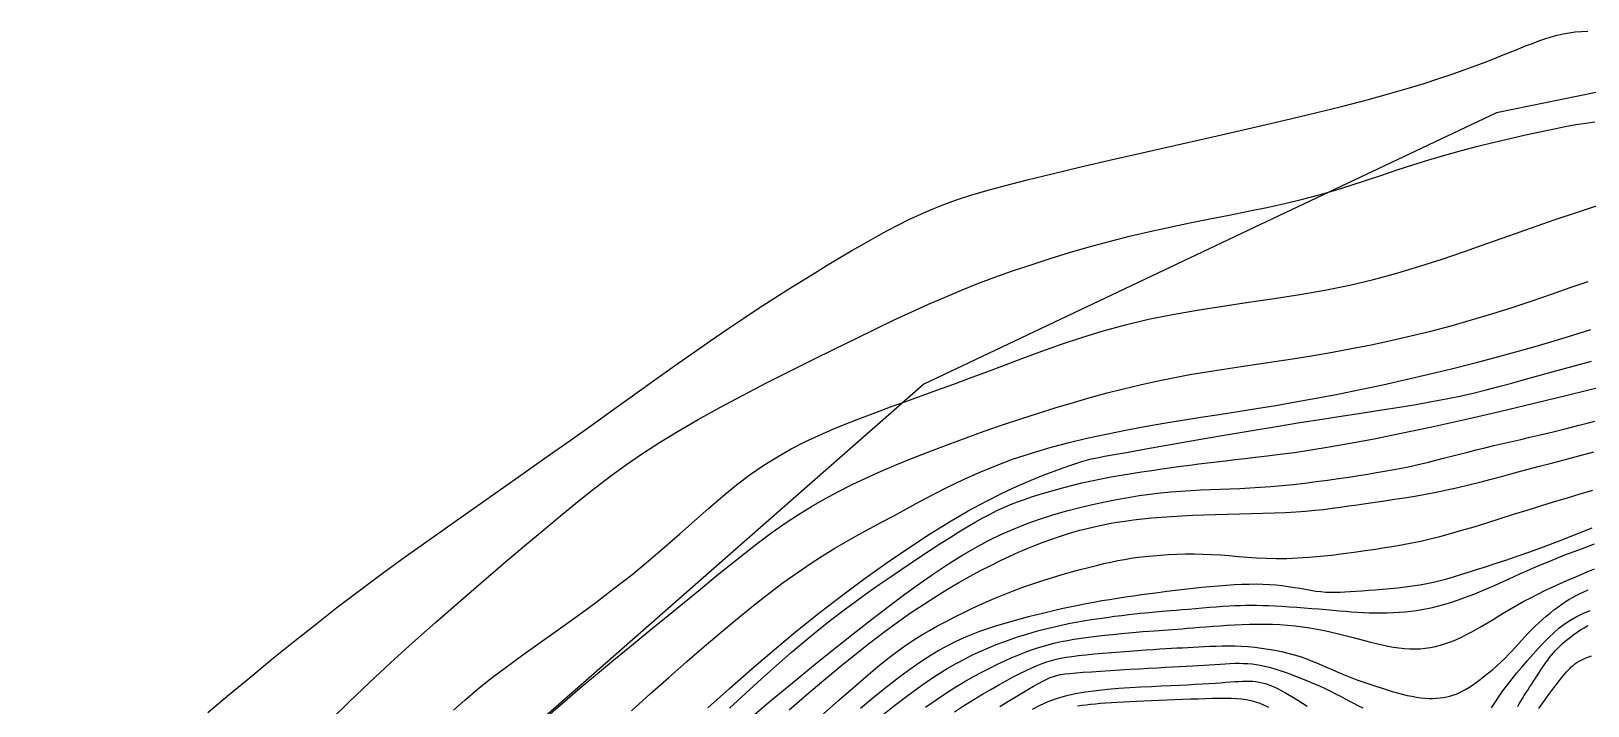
# Model space of a CAD drawing. Header units: metres. Extents: x 241192 to 243928, y 277833 to 281309.
# Drawn here: x 243462.4 to 243539.2, y 281156.4 to 281189.7 of the extents above; entities that cross this region are included whole.
import ezdxf

# ---------------------------------------------------------------- set-up
doc = ezdxf.new("R2010")
doc.units = ezdxf.units.M
for name, color, linetype in [('TERRAIN_BOUNDARY', 6, 'Continuous'), ('TERRAIN_CONTOUR_1M', 3, 'Continuous'), ('TERRAIN_CONTOUR_5M_SUPPLEMENT', 4, 'Continuous')]:
    doc.layers.add(name, color=color, linetype=linetype)

msp = doc.modelspace()

# ---------------------------------------------------------------- linework, layer by layer
at = {"layer": 'TERRAIN_BOUNDARY'}
msp.add_polyline3d([(243546.752, 281188.108, 0), (243534.671, 281185.651, 0), (243522.419, 281179.845, 0), (243506.438, 281172.271, 0), (243473.137, 281143.03, 0), (243471.37, 281141.478, 0), (243464.986, 281141.97, 0), (243460.588, 281136.439, 0), (243457.141, 281129.23, 0), (243461.316, 281123.498, 0), (243446.601, 281082.142, 0), (243428.743, 281053.55, 0), (243421.85, 281036.166, 0)], dxfattribs=at)
at = {"layer": 'TERRAIN_CONTOUR_1M'}
for points in [[(243477.21, 281155.706, 1), (243478.127, 281156.609, 1), (243479.105, 281157.545, 1), (243480.148, 281158.513, 1), (243481.239, 281159.504, 1), (243482.36, 281160.503, 1), (243483.491, 281161.494, 1), (243484.613, 281162.464, 1), (243485.706, 281163.399, 1), (243486.75, 281164.284, 1), (243487.726, 281165.104, 1), (243488.621, 281165.851, 1), (243489.452, 281166.531, 1), (243490.239, 281167.159, 1), (243491.007, 281167.746, 1), (243491.776, 281168.306, 1), (243492.571, 281168.851, 1), (243493.413, 281169.395, 1), (243494.325, 281169.949, 1), (243495.322, 281170.524, 1), (243496.39, 281171.114, 1), (243497.508, 281171.712, 1), (243498.654, 281172.309, 1), (243499.808, 281172.896, 1), (243500.947, 281173.467, 1), (243502.051, 281174.012, 1), (243503.099, 281174.524, 1), (243504.074, 281174.996, 1), (243504.987, 281175.431, 1), (243505.85, 281175.834, 1), (243506.679, 281176.21, 1), (243507.489, 281176.563, 1), (243508.294, 281176.899, 1), (243509.108, 281177.223, 1), (243509.947, 281177.539, 1), (243510.821, 281177.851, 1), (243511.728, 281178.159, 1), (243512.664, 281178.46, 1), (243513.623, 281178.752, 1), (243514.599, 281179.033, 1), (243515.588, 281179.302, 1), (243516.584, 281179.557, 1), (243517.582, 281179.794, 1), (243518.577, 281180.015, 1), (243519.564, 281180.22, 1), (243520.539, 281180.416, 1), (243521.5, 281180.605, 1), (243522.441, 281180.793, 1), (243523.358, 281180.983, 1), (243524.249, 281181.18, 1), (243525.108, 281181.387, 1), (243525.934, 281181.608, 1), (243526.732, 281181.84, 1), (243527.509, 281182.082, 1), (243528.272, 281182.33, 1), (243529.03, 281182.581, 1), (243529.788, 281182.833, 1), (243530.554, 281183.082, 1), (243531.336, 281183.325, 1), (243532.137, 281183.56, 1), (243532.95, 281183.786, 1), (243533.764, 281184, 1), (243534.567, 281184.201, 1), (243535.35, 281184.389, 1), (243536.101, 281184.56, 1), (243536.809, 281184.715, 1), (243537.463, 281184.85, 1), (243538.056, 281184.967, 1), (243538.592, 281185.065, 1), (243539.079, 281185.146, 1), (243539.524, 281185.211, 1)], [(243483.258, 281156.179, 2), (243483.813, 281156.684, 2), (243484.422, 281157.201, 2), (243485.097, 281157.74, 2), (243485.848, 281158.309, 2), (243486.664, 281158.907, 2), (243487.53, 281159.529, 2), (243488.429, 281160.171, 2), (243489.345, 281160.829, 2), (243490.263, 281161.5, 2), (243491.166, 281162.179, 2), (243492.039, 281162.862, 2), (243492.869, 281163.544, 2), (243493.659, 281164.221, 2), (243494.414, 281164.886, 2), (243495.14, 281165.532, 2), (243495.844, 281166.153, 2), (243496.531, 281166.743, 2), (243497.207, 281167.297, 2), (243497.878, 281167.807, 2), (243498.549, 281168.27, 2), (243499.222, 281168.689, 2), (243499.899, 281169.069, 2), (243500.579, 281169.418, 2), (243501.264, 281169.739, 2), (243501.956, 281170.04, 2), (243502.654, 281170.325, 2), (243503.361, 281170.6, 2), (243504.077, 281170.871, 2), (243504.805, 281171.139, 2), (243505.547, 281171.41, 2), (243506.304, 281171.684, 2), (243507.08, 281171.964, 2), (243507.877, 281172.254, 2), (243508.697, 281172.556, 2), (243509.542, 281172.872, 2), (243510.415, 281173.204, 2), (243511.318, 281173.547, 2), (243512.254, 281173.894, 2), (243513.226, 281174.238, 2), (243514.235, 281174.575, 2), (243515.286, 281174.895, 2), (243516.379, 281175.195, 2), (243517.519, 281175.466, 2), (243518.704, 281175.705, 2), (243519.927, 281175.918, 2), (243521.177, 281176.114, 2), (243522.442, 281176.302, 2), (243523.712, 281176.491, 2), (243524.975, 281176.69, 2), (243526.221, 281176.907, 2), (243527.439, 281177.152, 2), (243528.62, 281177.431, 2), (243529.77, 281177.741, 2), (243530.895, 281178.078, 2), (243532.002, 281178.436, 2), (243533.099, 281178.81, 2), (243534.193, 281179.196, 2), (243535.292, 281179.589, 2), (243536.402, 281179.983, 2), (243537.528, 281180.373, 2), (243538.667, 281180.755, 2), (243539.81, 281181.122, 2)], [(243487.792, 281155.811, 3), (243488.619, 281156.536, 3), (243489.476, 281157.268, 3), (243490.352, 281158.001, 3), (243491.237, 281158.732, 3), (243492.12, 281159.455, 3), (243492.989, 281160.163, 3), (243493.833, 281160.853, 3), (243494.644, 281161.52, 3), (243495.423, 281162.161, 3), (243496.173, 281162.776, 3), (243496.898, 281163.362, 3), (243497.601, 281163.92, 3), (243498.285, 281164.448, 3), (243498.955, 281164.944, 3), (243499.613, 281165.407, 3), (243500.263, 281165.837, 3), (243500.912, 281166.238, 3), (243501.565, 281166.615, 3), (243502.228, 281166.972, 3), (243502.909, 281167.314, 3), (243503.613, 281167.646, 3), (243504.346, 281167.973, 3), (243505.115, 281168.299, 3), (243505.924, 281168.629, 3), (243506.766, 281168.96, 3), (243507.636, 281169.291, 3), (243508.523, 281169.618, 3), (243509.422, 281169.939, 3), (243510.323, 281170.252, 3), (243511.22, 281170.554, 3), (243512.103, 281170.841, 3), (243512.969, 281171.113, 3), (243513.817, 281171.369, 3), (243514.651, 281171.609, 3), (243515.475, 281171.834, 3), (243516.293, 281172.043, 3), (243517.107, 281172.238, 3), (243517.922, 281172.417, 3), (243518.74, 281172.582, 3), (243519.565, 281172.734, 3), (243520.398, 281172.874, 3), (243521.241, 281173.008, 3), (243522.096, 281173.137, 3), (243522.963, 281173.266, 3), (243523.844, 281173.398, 3), (243524.741, 281173.536, 3), (243525.654, 281173.684, 3), (243526.586, 281173.845, 3), (243527.533, 281174.02, 3), (243528.495, 281174.21, 3), (243529.469, 281174.417, 3), (243530.453, 281174.642, 3), (243531.446, 281174.885, 3), (243532.445, 281175.148, 3), (243533.448, 281175.431, 3), (243534.452, 281175.735, 3), (243535.449, 281176.054, 3), (243536.431, 281176.381, 3), (243537.389, 281176.708, 3), (243538.314, 281177.029, 3), (243539.198, 281177.336, 3)], [(243492.026, 281156.156, 4), (243492.955, 281156.994, 4), (243493.863, 281157.803, 4), (243494.749, 281158.582, 4), (243495.613, 281159.329, 4), (243496.451, 281160.04, 4), (243497.263, 281160.713, 4), (243498.045, 281161.346, 4), (243498.796, 281161.934, 4), (243499.513, 281162.475, 4), (243500.194, 281162.967, 4), (243500.839, 281163.408, 4), (243501.454, 281163.806, 4), (243502.048, 281164.169, 4), (243502.627, 281164.507, 4), (243503.2, 281164.828, 4), (243503.776, 281165.14, 4), (243504.361, 281165.454, 4), (243504.965, 281165.778, 4), (243505.593, 281166.118, 4), (243506.248, 281166.471, 4), (243506.932, 281166.832, 4), (243507.646, 281167.195, 4), (243508.391, 281167.555, 4), (243509.167, 281167.906, 4), (243509.977, 281168.242, 4), (243510.822, 281168.559, 4), (243511.701, 281168.852, 4), (243512.609, 281169.122, 4), (243513.539, 281169.369, 4), (243514.484, 281169.597, 4), (243515.438, 281169.806, 4), (243516.392, 281169.998, 4), (243517.341, 281170.175, 4), (243518.277, 281170.339, 4), (243519.196, 281170.491, 4), (243520.105, 281170.636, 4), (243521.01, 281170.777, 4), (243521.922, 281170.919, 4), (243522.847, 281171.065, 4), (243523.795, 281171.221, 4), (243524.775, 281171.388, 4), (243525.793, 281171.573, 4), (243526.857, 281171.777, 4), (243527.956, 281172, 4), (243529.078, 281172.238, 4), (243530.212, 281172.489, 4), (243531.344, 281172.751, 4), (243532.464, 281173.021, 4), (243533.558, 281173.296, 4), (243534.614, 281173.574, 4), (243535.624, 281173.852, 4), (243536.592, 281174.131, 4), (243537.527, 281174.41, 4), (243538.436, 281174.689, 4), (243539.328, 281174.969, 4)], [(243496.863, 281156.291, 6), (243497.661, 281157.023, 6), (243498.435, 281157.724, 6), (243499.182, 281158.392, 6), (243499.903, 281159.023, 6), (243500.597, 281159.612, 6), (243501.263, 281160.159, 6), (243501.904, 281160.666, 6), (243502.52, 281161.138, 6), (243503.115, 281161.578, 6), (243503.689, 281161.991, 6), (243504.246, 281162.381, 6), (243504.786, 281162.752, 6), (243505.313, 281163.109, 6), (243505.826, 281163.456, 6), (243506.327, 281163.79, 6), (243506.812, 281164.112, 6), (243507.282, 281164.418, 6), (243507.735, 281164.708, 6), (243508.169, 281164.98, 6), (243508.584, 281165.231, 6), (243508.978, 281165.462, 6), (243509.35, 281165.669, 6), (243509.706, 281165.857, 6), (243510.049, 281166.026, 6), (243510.386, 281166.181, 6), (243510.719, 281166.323, 6), (243511.056, 281166.456, 6), (243511.4, 281166.583, 6), (243511.757, 281166.705, 6), (243512.131, 281166.826, 6), (243512.522, 281166.944, 6), (243512.929, 281167.061, 6), (243513.351, 281167.175, 6), (243513.789, 281167.286, 6), (243514.24, 281167.393, 6), (243514.706, 281167.496, 6), (243515.184, 281167.595, 6), (243515.675, 281167.688, 6), (243516.173, 281167.777, 6), (243516.676, 281167.861, 6), (243517.18, 281167.94, 6), (243517.679, 281168.015, 6), (243518.171, 281168.085, 6), (243518.652, 281168.152, 6), (243519.117, 281168.214, 6), (243519.564, 281168.273, 6), (243520, 281168.329, 6), (243520.432, 281168.383, 6), (243520.868, 281168.437, 6), (243521.315, 281168.491, 6), (243521.781, 281168.546, 6), (243522.275, 281168.604, 6), (243522.803, 281168.665, 6), (243523.376, 281168.731, 6), (243524.008, 281168.808, 6), (243524.716, 281168.902, 6), (243525.517, 281169.019, 6), (243526.428, 281169.166, 6), (243527.465, 281169.348, 6), (243528.645, 281169.571, 6), (243529.984, 281169.843, 6), (243531.489, 281170.166, 6), (243533.118, 281170.529, 6), (243534.819, 281170.921, 6), (243536.542, 281171.328, 6), (243538.233, 281171.736, 6), (243539.841, 281172.134, 6)], [(243497.76, 281155.696, 7), (243498.879, 281156.638, 7), (243499.961, 281157.536, 7), (243501.002, 281158.389, 7), (243502, 281159.194, 7), (243502.953, 281159.95, 7), (243503.856, 281160.655, 7), (243504.708, 281161.307, 7), (243505.508, 281161.904, 7), (243506.261, 281162.451, 7), (243506.975, 281162.949, 7), (243507.659, 281163.403, 7), (243508.32, 281163.817, 7), (243508.967, 281164.192, 7), (243509.606, 281164.534, 7), (243510.246, 281164.845, 7), (243510.893, 281165.129, 7), (243511.545, 281165.388, 7), (243512.199, 281165.621, 7), (243512.85, 281165.832, 7), (243513.496, 281166.021, 7), (243514.131, 281166.189, 7), (243514.754, 281166.338, 7), (243515.359, 281166.469, 7), (243515.945, 281166.583, 7), (243516.511, 281166.682, 7), (243517.06, 281166.767, 7), (243517.594, 281166.838, 7), (243518.114, 281166.898, 7), (243518.622, 281166.947, 7), (243519.119, 281166.987, 7), (243519.608, 281167.02, 7), (243520.091, 281167.045, 7), (243520.569, 281167.066, 7), (243521.048, 281167.084, 7), (243521.53, 281167.103, 7), (243522.018, 281167.123, 7), (243522.516, 281167.147, 7), (243523.027, 281167.178, 7), (243523.555, 281167.217, 7), (243524.101, 281167.266, 7), (243524.66, 281167.324, 7), (243525.224, 281167.389, 7), (243525.787, 281167.459, 7), (243526.342, 281167.533, 7), (243526.881, 281167.609, 7), (243527.398, 281167.685, 7), (243527.886, 281167.759, 7), (243528.339, 281167.831, 7), (243528.761, 281167.9, 7), (243529.158, 281167.968, 7), (243529.536, 281168.037, 7), (243529.898, 281168.107, 7), (243530.253, 281168.179, 7), (243530.604, 281168.255, 7), (243530.958, 281168.336, 7), (243531.319, 281168.423, 7), (243531.688, 281168.514, 7), (243532.067, 281168.611, 7), (243532.454, 281168.711, 7), (243532.851, 281168.813, 7), (243533.258, 281168.918, 7), (243533.674, 281169.023, 7), (243534.102, 281169.129, 7), (243534.539, 281169.234, 7), (243534.984, 281169.338, 7), (243535.432, 281169.441, 7), (243535.88, 281169.544, 7), (243536.325, 281169.645, 7), (243536.762, 281169.746, 7), (243537.188, 281169.845, 7), (243537.599, 281169.943, 7), (243537.994, 281170.04, 7), (243538.378, 281170.137, 7), (243538.757, 281170.236, 7), (243539.14, 281170.338, 7), (243539.532, 281170.446, 7)], [(243499.81, 281156.204, 8), (243500.678, 281156.959, 8), (243501.506, 281157.665, 8), (243502.297, 281158.323, 8), (243503.053, 281158.936, 8), (243503.778, 281159.506, 8), (243504.475, 281160.036, 8), (243505.145, 281160.527, 8), (243505.793, 281160.982, 8), (243506.419, 281161.404, 8), (243507.026, 281161.794, 8), (243507.611, 281162.154, 8), (243508.175, 281162.485, 8), (243508.719, 281162.79, 8), (243509.241, 281163.069, 8), (243509.742, 281163.326, 8), (243510.221, 281163.561, 8), (243510.678, 281163.776, 8), (243511.116, 281163.973, 8), (243511.536, 281164.153, 8), (243511.94, 281164.318, 8), (243512.33, 281164.468, 8), (243512.707, 281164.606, 8), (243513.075, 281164.732, 8), (243513.434, 281164.849, 8), (243513.788, 281164.957, 8), (243514.138, 281165.057, 8), (243514.489, 281165.15, 8), (243514.843, 281165.235, 8), (243515.203, 281165.314, 8), (243515.574, 281165.386, 8), (243515.958, 281165.453, 8), (243516.358, 281165.514, 8), (243516.778, 281165.569, 8), (243517.217, 281165.62, 8), (243517.675, 281165.666, 8), (243518.153, 281165.707, 8), (243518.65, 281165.743, 8), (243519.166, 281165.774, 8), (243519.702, 281165.801, 8), (243520.256, 281165.823, 8), (243520.827, 281165.842, 8), (243521.41, 281165.857, 8), (243521.999, 281165.871, 8), (243522.586, 281165.885, 8), (243523.165, 281165.9, 8), (243523.729, 281165.918, 8), (243524.272, 281165.94, 8), (243524.786, 281165.968, 8), (243525.267, 281166.003, 8), (243525.72, 281166.044, 8), (243526.151, 281166.09, 8), (243526.569, 281166.142, 8), (243526.98, 281166.197, 8), (243527.39, 281166.257, 8), (243527.808, 281166.319, 8), (243528.239, 281166.383, 8), (243528.69, 281166.448, 8), (243529.16, 281166.517, 8), (243529.645, 281166.589, 8), (243530.145, 281166.666, 8), (243530.656, 281166.749, 8), (243531.176, 281166.839, 8), (243531.703, 281166.938, 8), (243532.234, 281167.046, 8), (243532.768, 281167.165, 8), (243533.307, 281167.293, 8), (243533.854, 281167.431, 8), (243534.412, 281167.576, 8), (243534.983, 281167.729, 8), (243535.57, 281167.888, 8), (243536.177, 281168.052, 8), (243536.806, 281168.221, 8), (243537.458, 281168.392, 8), (243538.127, 281168.567, 8), (243538.805, 281168.743, 8), (243539.483, 281168.92, 8)], [(243501.503, 281156.001, 9), (243502.258, 281156.676, 9), (243502.956, 281157.293, 9), (243503.591, 281157.843, 9), (243504.158, 281158.319, 9), (243504.667, 281158.728, 9), (243505.128, 281159.08, 9), (243505.554, 281159.386, 9), (243505.955, 281159.655, 9), (243506.342, 281159.897, 9), (243506.728, 281160.123, 9), (243507.123, 281160.343, 9), (243507.536, 281160.564, 9), (243507.968, 281160.787, 9), (243508.416, 281161.01, 9), (243508.878, 281161.232, 9), (243509.352, 281161.449, 9), (243509.835, 281161.661, 9), (243510.325, 281161.866, 9), (243510.821, 281162.061, 9), (243511.32, 281162.245, 9), (243511.817, 281162.419, 9), (243512.31, 281162.581, 9), (243512.794, 281162.732, 9), (243513.265, 281162.873, 9), (243513.721, 281163.002, 9), (243514.156, 281163.121, 9), (243514.568, 281163.229, 9), (243514.953, 281163.326, 9), (243515.317, 281163.413, 9), (243515.664, 281163.491, 9), (243516.001, 281163.56, 9), (243516.333, 281163.622, 9), (243516.667, 281163.676, 9), (243517.007, 281163.724, 9), (243517.359, 281163.767, 9), (243517.729, 281163.804, 9), (243518.114, 281163.836, 9), (243518.513, 281163.861, 9), (243518.923, 281163.88, 9), (243519.343, 281163.89, 9), (243519.769, 281163.893, 9), (243520.199, 281163.886, 9), (243520.631, 281163.869, 9), (243521.063, 281163.843, 9), (243521.498, 281163.81, 9), (243521.939, 281163.773, 9), (243522.388, 281163.737, 9), (243522.849, 281163.705, 9), (243523.325, 281163.681, 9), (243523.819, 281163.669, 9), (243524.334, 281163.671, 9), (243524.871, 281163.692, 9), (243525.425, 281163.728, 9), (243525.988, 281163.778, 9), (243526.555, 281163.838, 9), (243527.116, 281163.906, 9), (243527.666, 281163.979, 9), (243528.198, 281164.054, 9), (243528.704, 281164.13, 9), (243529.179, 281164.202, 9), (243529.632, 281164.275, 9), (243530.071, 281164.352, 9), (243530.507, 281164.434, 9), (243530.949, 281164.527, 9), (243531.408, 281164.632, 9), (243531.892, 281164.754, 9), (243532.411, 281164.894, 9), (243532.974, 281165.056, 9), (243533.574, 281165.236, 9), (243534.203, 281165.431, 9), (243534.855, 281165.635, 9), (243535.522, 281165.846, 9), (243536.195, 281166.058, 9), (243536.867, 281166.268, 9), (243537.53, 281166.472, 9), (243538.178, 281166.666, 9), (243538.809, 281166.852, 9), (243539.424, 281167.033, 9)], [(243504.345, 281155.894, 11), (243505, 281156.416, 11), (243505.602, 281156.878, 11), (243506.157, 281157.284, 11), (243506.671, 281157.642, 11), (243507.15, 281157.956, 11), (243507.601, 281158.234, 11), (243508.031, 281158.481, 11), (243508.445, 281158.704, 11), (243508.85, 281158.907, 11), (243509.246, 281159.093, 11), (243509.634, 281159.263, 11), (243510.015, 281159.418, 11), (243510.389, 281159.56, 11), (243510.756, 281159.691, 11), (243511.118, 281159.812, 11), (243511.474, 281159.924, 11), (243511.826, 281160.028, 11), (243512.175, 281160.125, 11), (243512.523, 281160.216, 11), (243512.872, 281160.301, 11), (243513.224, 281160.38, 11), (243513.581, 281160.454, 11), (243513.945, 281160.524, 11), (243514.317, 281160.59, 11), (243514.699, 281160.652, 11), (243515.085, 281160.71, 11), (243515.468, 281160.764, 11), (243515.841, 281160.814, 11), (243516.199, 281160.859, 11), (243516.534, 281160.899, 11), (243516.839, 281160.934, 11), (243517.108, 281160.963, 11), (243517.337, 281160.987, 11), (243517.533, 281161.006, 11), (243517.708, 281161.022, 11), (243517.872, 281161.036, 11), (243518.034, 281161.05, 11), (243518.206, 281161.064, 11), (243518.399, 281161.079, 11), (243518.622, 281161.098, 11), (243518.884, 281161.121, 11), (243519.179, 281161.146, 11), (243519.498, 281161.174, 11), (243519.835, 281161.203, 11), (243520.18, 281161.232, 11), (243520.526, 281161.26, 11), (243520.864, 281161.287, 11), (243521.187, 281161.31, 11), (243521.489, 281161.329, 11), (243521.772, 281161.344, 11), (243522.044, 281161.355, 11), (243522.31, 281161.362, 11), (243522.576, 281161.364, 11), (243522.848, 281161.362, 11), (243523.133, 281161.356, 11), (243523.435, 281161.345, 11), (243523.76, 281161.329, 11), (243524.104, 281161.31, 11), (243524.461, 281161.287, 11), (243524.827, 281161.262, 11), (243525.197, 281161.234, 11), (243525.565, 281161.206, 11), (243525.926, 281161.176, 11), (243526.276, 281161.146, 11), (243526.609, 281161.117, 11), (243526.929, 281161.088, 11), (243527.236, 281161.062, 11), (243527.535, 281161.038, 11), (243527.827, 281161.017, 11), (243528.115, 281161.001, 11), (243528.402, 281160.989, 11), (243528.692, 281160.983, 11), (243528.984, 281160.982, 11), (243529.28, 281160.988, 11), (243529.576, 281161, 11), (243529.871, 281161.018, 11), (243530.163, 281161.042, 11), (243530.451, 281161.072, 11), (243530.732, 281161.108, 11), (243531.004, 281161.151, 11), (243531.268, 281161.199, 11), (243531.522, 281161.253, 11), (243531.769, 281161.313, 11), (243532.009, 281161.377, 11), (243532.244, 281161.446, 11), (243532.475, 281161.518, 11), (243532.703, 281161.595, 11), (243532.929, 281161.674, 11), (243533.155, 281161.756, 11), (243533.382, 281161.84, 11), (243533.609, 281161.929, 11), (243533.839, 281162.02, 11), (243534.071, 281162.116, 11), (243534.307, 281162.216, 11), (243534.548, 281162.321, 11), (243534.794, 281162.43, 11), (243535.046, 281162.545, 11), (243535.307, 281162.665, 11), (243535.58, 281162.791, 11), (243535.868, 281162.922, 11), (243536.173, 281163.06, 11), (243536.498, 281163.203, 11), (243536.845, 281163.353, 11), (243537.219, 281163.509, 11), (243537.62, 281163.672, 11), (243538.05, 281163.841, 11), (243538.508, 281164.017, 11), (243538.994, 281164.2, 11), (243539.509, 281164.389, 11)], [(243506.52, 281156.329, 12), (243507.054, 281156.702, 12), (243507.553, 281157.034, 12), (243508.022, 281157.33, 12), (243508.466, 281157.596, 12), (243508.89, 281157.838, 12), (243509.298, 281158.06, 12), (243509.691, 281158.264, 12), (243510.07, 281158.451, 12), (243510.434, 281158.621, 12), (243510.784, 281158.776, 12), (243511.121, 281158.916, 12), (243511.444, 281159.042, 12), (243511.753, 281159.155, 12), (243512.051, 281159.256, 12), (243512.34, 281159.347, 12), (243512.627, 281159.428, 12), (243512.915, 281159.5, 12), (243513.211, 281159.566, 12), (243513.52, 281159.626, 12), (243513.845, 281159.682, 12), (243514.194, 281159.735, 12), (243514.567, 281159.786, 12), (243514.96, 281159.834, 12), (243515.363, 281159.88, 12), (243515.768, 281159.924, 12), (243516.168, 281159.964, 12), (243516.553, 281160, 12), (243516.915, 281160.033, 12), (243517.246, 281160.061, 12), (243517.541, 281160.085, 12), (243517.803, 281160.105, 12), (243518.042, 281160.122, 12), (243518.266, 281160.138, 12), (243518.482, 281160.152, 12), (243518.699, 281160.167, 12), (243518.925, 281160.184, 12), (243519.167, 281160.202, 12), (243519.432, 281160.224, 12), (243519.72, 281160.248, 12), (243520.027, 281160.273, 12), (243520.351, 281160.299, 12), (243520.689, 281160.326, 12), (243521.039, 281160.351, 12), (243521.397, 281160.374, 12), (243521.762, 281160.395, 12), (243522.132, 281160.412, 12), (243522.503, 281160.424, 12), (243522.877, 281160.431, 12), (243523.252, 281160.432, 12), (243523.628, 281160.425, 12), (243524.002, 281160.41, 12), (243524.376, 281160.385, 12), (243524.747, 281160.349, 12), (243525.115, 281160.302, 12), (243525.479, 281160.245, 12), (243525.839, 281160.18, 12), (243526.193, 281160.108, 12), (243526.541, 281160.03, 12), (243526.883, 281159.949, 12), (243527.216, 281159.865, 12), (243527.541, 281159.781, 12), (243527.858, 281159.698, 12), (243528.165, 281159.617, 12), (243528.465, 281159.539, 12), (243528.757, 281159.467, 12), (243529.043, 281159.4, 12), (243529.323, 281159.342, 12), (243529.598, 281159.292, 12), (243529.868, 281159.254, 12), (243530.134, 281159.226, 12), (243530.397, 281159.211, 12), (243530.657, 281159.208, 12), (243530.913, 281159.218, 12), (243531.167, 281159.241, 12), (243531.42, 281159.277, 12), (243531.67, 281159.326, 12), (243531.92, 281159.389, 12), (243532.168, 281159.466, 12), (243532.417, 281159.556, 12), (243532.666, 281159.659, 12), (243532.917, 281159.773, 12), (243533.171, 281159.898, 12), (243533.428, 281160.034, 12), (243533.69, 281160.179, 12), (243533.957, 281160.332, 12), (243534.23, 281160.494, 12), (243534.51, 281160.662, 12), (243534.797, 281160.835, 12), (243535.092, 281161.012, 12), (243535.396, 281161.192, 12), (243535.71, 281161.373, 12), (243536.033, 281161.554, 12), (243536.368, 281161.733, 12), (243536.713, 281161.911, 12), (243537.066, 281162.085, 12), (243537.425, 281162.255, 12), (243537.785, 281162.42, 12), (243538.144, 281162.58, 12), (243538.499, 281162.735, 12), (243538.845, 281162.882, 12), (243539.181, 281163.023, 12), (243539.504, 281163.156, 12)], [(243507.957, 281156.111, 13), (243508.443, 281156.426, 13), (243508.902, 281156.711, 13), (243509.335, 281156.972, 13), (243509.747, 281157.213, 13), (243510.137, 281157.436, 13), (243510.506, 281157.639, 13), (243510.854, 281157.824, 13), (243511.18, 281157.991, 13), (243511.485, 281158.14, 13), (243511.769, 281158.272, 13), (243512.032, 281158.387, 13), (243512.275, 281158.485, 13), (243512.505, 281158.569, 13), (243512.73, 281158.64, 13), (243512.959, 281158.7, 13), (243513.199, 281158.752, 13), (243513.458, 281158.798, 13), (243513.746, 281158.84, 13), (243514.07, 281158.88, 13), (243514.435, 281158.919, 13), (243514.834, 281158.958, 13), (243515.258, 281158.997, 13), (243515.696, 281159.034, 13), (243516.137, 281159.069, 13), (243516.573, 281159.102, 13), (243516.992, 281159.132, 13), (243517.385, 281159.159, 13), (243517.744, 281159.182, 13), (243518.073, 281159.203, 13), (243518.377, 281159.221, 13), (243518.661, 281159.237, 13), (243518.931, 281159.252, 13), (243519.193, 281159.266, 13), (243519.453, 281159.28, 13), (243519.715, 281159.295, 13), (243519.985, 281159.31, 13), (243520.264, 281159.325, 13), (243520.551, 281159.339, 13), (243520.845, 281159.349, 13), (243521.147, 281159.356, 13), (243521.456, 281159.358, 13), (243521.772, 281159.353, 13), (243522.095, 281159.341, 13), (243522.423, 281159.319, 13), (243522.756, 281159.289, 13), (243523.09, 281159.25, 13), (243523.423, 281159.201, 13), (243523.752, 281159.144, 13), (243524.077, 281159.079, 13), (243524.393, 281159.004, 13), (243524.698, 281158.92, 13), (243524.992, 281158.829, 13), (243525.275, 281158.73, 13), (243525.547, 281158.625, 13), (243525.811, 281158.517, 13), (243526.069, 281158.407, 13), (243526.321, 281158.296, 13), (243526.57, 281158.186, 13), (243526.816, 281158.079, 13), (243527.06, 281157.976, 13), (243527.305, 281157.877, 13), (243527.549, 281157.782, 13), (243527.794, 281157.69, 13), (243528.039, 281157.601, 13), (243528.285, 281157.514, 13), (243528.533, 281157.429, 13), (243528.783, 281157.346, 13), (243529.034, 281157.265, 13), (243529.286, 281157.186, 13), (243529.538, 281157.11, 13), (243529.787, 281157.04, 13), (243530.032, 281156.975, 13), (243530.272, 281156.917, 13), (243530.506, 281156.868, 13), (243530.731, 281156.828, 13), (243530.947, 281156.798, 13), (243531.154, 281156.778, 13), (243531.352, 281156.768, 13), (243531.542, 281156.766, 13), (243531.724, 281156.774, 13), (243531.898, 281156.789, 13), (243532.065, 281156.812, 13), (243532.226, 281156.842, 13), (243532.381, 281156.878, 13), (243532.532, 281156.923, 13), (243532.682, 281156.977, 13), (243532.833, 281157.04, 13), (243532.986, 281157.115, 13), (243533.145, 281157.203, 13), (243533.311, 281157.304, 13), (243533.488, 281157.421, 13), (243533.676, 281157.553, 13), (243533.873, 281157.699, 13), (243534.076, 281157.857, 13), (243534.283, 281158.024, 13), (243534.491, 281158.198, 13), (243534.696, 281158.378, 13), (243534.895, 281158.56, 13), (243535.086, 281158.742, 13), (243535.266, 281158.924, 13), (243535.438, 281159.103, 13), (243535.602, 281159.281, 13), (243535.763, 281159.458, 13), (243535.921, 281159.634, 13), (243536.08, 281159.808, 13), (243536.242, 281159.981, 13), (243536.408, 281160.153, 13), (243536.582, 281160.324, 13), (243536.762, 281160.493, 13), (243536.946, 281160.659, 13), (243537.133, 281160.821, 13), (243537.322, 281160.977, 13), (243537.512, 281161.127, 13), (243537.7, 281161.269, 13), (243537.886, 281161.401, 13), (243538.068, 281161.525, 13), (243538.249, 281161.639, 13), (243538.429, 281161.745, 13), (243538.612, 281161.845, 13), (243538.798, 281161.939, 13), (243538.99, 281162.029, 13), (243539.19, 281162.116, 13)], [(243534.434, 281156.306, 14), (243534.527, 281156.447, 14), (243534.628, 281156.603, 14), (243534.744, 281156.777, 14), (243534.88, 281156.975, 14), (243535.041, 281157.199, 14), (243535.232, 281157.451, 14), (243535.449, 281157.727, 14), (243535.687, 281158.02, 14), (243535.94, 281158.323, 14), (243536.204, 281158.631, 14), (243536.472, 281158.935, 14), (243536.74, 281159.23, 14), (243537.003, 281159.51, 14), (243537.257, 281159.767, 14), (243537.507, 281160.005, 14), (243537.759, 281160.223, 14), (243538.021, 281160.425, 14), (243538.299, 281160.612, 14), (243538.6, 281160.787, 14), (243538.931, 281160.95, 14), (243539.299, 281161.105, 14)], [(243536.762, 281156.264, 16), (243536.93, 281156.498, 16), (243537.097, 281156.729, 16), (243537.259, 281156.951, 16), (243537.413, 281157.159, 16), (243537.553, 281157.347, 16), (243537.678, 281157.513, 16), (243537.789, 281157.657, 16), (243537.887, 281157.784, 16), (243537.976, 281157.894, 16), (243538.059, 281157.992, 16), (243538.136, 281158.081, 16), (243538.212, 281158.162, 16), (243538.288, 281158.24, 16), (243538.367, 281158.317, 16), (243538.451, 281158.392, 16), (243538.542, 281158.466, 16), (243538.643, 281158.538, 16), (243538.755, 281158.608, 16), (243538.88, 281158.675, 16), (243539.021, 281158.739, 16), (243539.18, 281158.8, 16), (243539.359, 281158.858, 16)], [(243510.195, 281156.367, 14), (243510.583, 281156.607, 14), (243510.942, 281156.827, 14), (243511.273, 281157.027, 14), (243511.576, 281157.206, 14), (243511.85, 281157.365, 14), (243512.095, 281157.502, 14), (243512.311, 281157.619, 14), (243512.5, 281157.714, 14), (243512.67, 281157.79, 14), (243512.834, 281157.852, 14), (243513.002, 281157.9, 14), (243513.186, 281157.938, 14), (243513.397, 281157.97, 14), (243513.647, 281157.998, 14), (243513.946, 281158.025, 14), (243514.303, 281158.053, 14), (243514.709, 281158.083, 14), (243515.153, 281158.113, 14), (243515.623, 281158.143, 14), (243516.106, 281158.174, 14), (243516.592, 281158.203, 14), (243517.069, 281158.231, 14), (243517.524, 281158.257, 14), (243517.948, 281158.28, 14), (243518.343, 281158.301, 14), (243518.711, 281158.321, 14), (243519.055, 281158.339, 14), (243519.378, 281158.357, 14), (243519.684, 281158.374, 14), (243519.976, 281158.391, 14), (243520.257, 281158.408, 14), (243520.529, 281158.427, 14), (243520.793, 281158.445, 14), (243521.049, 281158.462, 14), (243521.297, 281158.477, 14), (243521.537, 281158.488, 14), (243521.769, 281158.496, 14), (243521.993, 281158.498, 14), (243522.21, 281158.495, 14), (243522.419, 281158.484, 14), (243522.623, 281158.465, 14), (243522.826, 281158.438, 14), (243523.032, 281158.402, 14), (243523.242, 281158.357, 14), (243523.462, 281158.301, 14), (243523.693, 281158.235, 14), (243523.94, 281158.158, 14), (243524.203, 281158.07, 14), (243524.482, 281157.971, 14), (243524.77, 281157.864, 14), (243525.065, 281157.75, 14), (243525.362, 281157.63, 14), (243525.656, 281157.505, 14), (243525.945, 281157.379, 14), (243526.223, 281157.251, 14), (243526.487, 281157.123, 14), (243526.739, 281156.997, 14), (243526.98, 281156.872, 14), (243527.212, 281156.75, 14), (243527.437, 281156.631, 14), (243527.655, 281156.515, 14), (243527.87, 281156.404, 14), (243528.082, 281156.298, 14)], [(243514.025, 281156.392, 16), (243514.23, 281156.425, 16), (243514.444, 281156.454, 16), (243514.668, 281156.48, 16), (243514.904, 281156.503, 16), (243515.152, 281156.524, 16), (243515.415, 281156.544, 16), (243515.691, 281156.564, 16), (243515.981, 281156.582, 16), (243516.285, 281156.6, 16), (243516.605, 281156.617, 16), (243516.938, 281156.633, 16), (243517.287, 281156.649, 16), (243517.65, 281156.666, 16), (243518.028, 281156.682, 16), (243518.416, 281156.697, 16), (243518.81, 281156.713, 16), (243519.203, 281156.727, 16), (243519.593, 281156.74, 16), (243519.972, 281156.752, 16), (243520.337, 281156.762, 16), (243520.683, 281156.77, 16), (243521.006, 281156.776, 16), (243521.307, 281156.778, 16), (243521.589, 281156.774, 16), (243521.854, 281156.762, 16), (243522.104, 281156.741, 16), (243522.342, 281156.709, 16), (243522.571, 281156.663, 16), (243522.792, 281156.603, 16), (243523.009, 281156.527, 16), (243523.224, 281156.435, 16), (243523.438, 281156.328, 16)]]:
    msp.add_polyline3d(points, dxfattribs=at)
at = {"layer": 'TERRAIN_CONTOUR_5M_SUPPLEMENT'}
for points in [[(243471.138, 281156.065, 0), (243472.199, 281156.959, 0), (243473.252, 281157.837, 0), (243474.303, 281158.701, 0), (243475.359, 281159.556, 0), (243476.424, 281160.402, 0), (243477.506, 281161.244, 0), (243478.61, 281162.083, 0), (243479.739, 281162.921, 0), (243480.89, 281163.759, 0), (243482.055, 281164.594, 0), (243483.229, 281165.426, 0), (243484.404, 281166.252, 0), (243485.576, 281167.073, 0), (243486.736, 281167.886, 0), (243487.879, 281168.69, 0), (243488.999, 281169.484, 0), (243490.092, 281170.263, 0), (243491.157, 281171.025, 0), (243492.189, 281171.765, 0), (243493.187, 281172.478, 0), (243494.148, 281173.162, 0), (243495.069, 281173.812, 0), (243495.948, 281174.424, 0), (243496.782, 281174.995, 0), (243497.575, 281175.528, 0), (243498.331, 281176.027, 0), (243499.053, 281176.494, 0), (243499.745, 281176.935, 0), (243500.411, 281177.351, 0), (243501.056, 281177.748, 0), (243501.681, 281178.129, 0), (243502.292, 281178.497, 0), (243502.89, 281178.851, 0), (243503.477, 281179.191, 0), (243504.054, 281179.517, 0), (243504.623, 281179.827, 0), (243505.186, 281180.121, 0), (243505.743, 281180.398, 0), (243506.297, 281180.658, 0), (243506.853, 281180.901, 0), (243507.432, 281181.132, 0), (243508.059, 281181.358, 0), (243508.757, 281181.585, 0), (243509.552, 281181.821, 0), (243510.469, 281182.072, 0), (243511.533, 281182.345, 0), (243512.767, 281182.646, 0), (243514.185, 281182.979, 0), (243515.752, 281183.34, 0), (243517.424, 281183.72, 0), (243519.155, 281184.112, 0), (243520.898, 281184.508, 0), (243522.609, 281184.901, 0), (243524.242, 281185.282, 0), (243525.75, 281185.644, 0), (243527.099, 281185.981, 0), (243528.294, 281186.293, 0), (243529.349, 281186.583, 0), (243530.281, 281186.852, 0), (243531.105, 281187.103, 0), (243531.835, 281187.338, 0), (243532.488, 281187.559, 0), (243533.078, 281187.768, 0), (243533.62, 281187.966, 0), (243534.118, 281188.155, 0), (243534.578, 281188.334, 0), (243535.003, 281188.503, 0), (243535.399, 281188.662, 0), (243535.768, 281188.811, 0), (243536.115, 281188.949, 0), (243536.446, 281189.076, 0), (243536.762, 281189.194, 0), (243537.069, 281189.3, 0), (243537.368, 281189.394, 0), (243537.664, 281189.476, 0), (243537.958, 281189.544, 0), (243538.255, 281189.6, 0), (243538.557, 281189.641, 0), (243538.868, 281189.667, 0), (243539.189, 281189.678, 0)], [(243495.785, 281156.296, 5), (243496.861, 281157.261, 5), (243497.96, 281158.227, 5), (243499.075, 281159.182, 5), (243500.199, 281160.115, 5), (243501.325, 281161.016, 5), (243502.446, 281161.879, 5), (243503.554, 281162.7, 5), (243504.642, 281163.474, 5), (243505.701, 281164.197, 5), (243506.724, 281164.863, 5), (243507.704, 281165.469, 5), (243508.632, 281166.01, 5), (243509.502, 281166.482, 5), (243510.31, 281166.89, 5), (243511.052, 281167.238, 5), (243511.727, 281167.532, 5), (243512.331, 281167.777, 5), (243512.861, 281167.978, 5), (243513.314, 281168.14, 5), (243513.688, 281168.268, 5), (243513.985, 281168.369, 5), (243514.231, 281168.449, 5), (243514.459, 281168.515, 5), (243514.7, 281168.575, 5), (243514.986, 281168.636, 5), (243515.349, 281168.706, 5), (243515.821, 281168.792, 5), (243516.433, 281168.901, 5), (243517.208, 281169.038, 5), (243518.126, 281169.201, 5), (243519.158, 281169.382, 5), (243520.274, 281169.577, 5), (243521.444, 281169.779, 5), (243522.639, 281169.982, 5), (243523.83, 281170.181, 5), (243524.987, 281170.371, 5), (243526.086, 281170.545, 5), (243527.124, 281170.706, 5), (243528.103, 281170.857, 5), (243529.025, 281170.999, 5), (243529.894, 281171.136, 5), (243530.711, 281171.27, 5), (243531.479, 281171.404, 5), (243532.2, 281171.54, 5), (243532.878, 281171.681, 5), (243533.527, 281171.828, 5), (243534.161, 281171.982, 5), (243534.794, 281172.146, 5), (243535.44, 281172.32, 5), (243536.115, 281172.506, 5), (243536.833, 281172.705, 5), (243537.609, 281172.918, 5), (243538.453, 281173.147, 5), (243539.366, 281173.394, 5)], [(243503.324, 281156.289, 10), (243504.031, 281156.876, 10), (243504.673, 281157.393, 10), (243505.258, 281157.845, 10), (243505.794, 281158.239, 10), (243506.287, 281158.581, 10), (243506.747, 281158.879, 10), (243507.181, 281159.139, 10), (243507.596, 281159.367, 10), (243508.001, 281159.57, 10), (243508.401, 281159.754, 10), (243508.8, 281159.921, 10), (243509.198, 281160.074, 10), (243509.595, 281160.215, 10), (243509.993, 281160.345, 10), (243510.392, 281160.467, 10), (243510.792, 281160.582, 10), (243511.195, 281160.692, 10), (243511.602, 281160.799, 10), (243512.01, 281160.903, 10), (243512.42, 281161.004, 10), (243512.829, 281161.101, 10), (243513.237, 281161.194, 10), (243513.642, 281161.283, 10), (243514.044, 281161.366, 10), (243514.441, 281161.445, 10), (243514.832, 281161.518, 10), (243515.219, 281161.587, 10), (243515.605, 281161.652, 10), (243515.99, 281161.713, 10), (243516.379, 281161.772, 10), (243516.772, 281161.829, 10), (243517.171, 281161.884, 10), (243517.58, 281161.939, 10), (243517.998, 281161.994, 10), (243518.425, 281162.049, 10), (243518.856, 281162.102, 10), (243519.29, 281162.153, 10), (243519.721, 281162.201, 10), (243520.148, 281162.247, 10), (243520.568, 281162.288, 10), (243520.976, 281162.324, 10), (243521.372, 281162.355, 10), (243521.754, 281162.379, 10), (243522.123, 281162.397, 10), (243522.48, 281162.408, 10), (243522.826, 281162.411, 10), (243523.162, 281162.405, 10), (243523.487, 281162.391, 10), (243523.803, 281162.366, 10), (243524.111, 281162.332, 10), (243524.409, 281162.29, 10), (243524.699, 281162.244, 10), (243524.981, 281162.195, 10), (243525.253, 281162.147, 10), (243525.517, 281162.102, 10), (243525.772, 281162.062, 10), (243526.018, 281162.031, 10), (243526.257, 281162.011, 10), (243526.49, 281162, 10), (243526.724, 281161.998, 10), (243526.962, 281162.004, 10), (243527.208, 281162.015, 10), (243527.467, 281162.032, 10), (243527.743, 281162.052, 10), (243528.041, 281162.075, 10), (243528.363, 281162.099, 10), (243528.706, 281162.125, 10), (243529.064, 281162.154, 10), (243529.431, 281162.187, 10), (243529.804, 281162.224, 10), (243530.176, 281162.266, 10), (243530.542, 281162.314, 10), (243530.897, 281162.369, 10), (243531.237, 281162.432, 10), (243531.568, 281162.502, 10), (243531.894, 281162.582, 10), (243532.224, 281162.67, 10), (243532.562, 281162.767, 10), (243532.916, 281162.874, 10), (243533.292, 281162.992, 10), (243533.696, 281163.12, 10), (243534.135, 281163.26, 10), (243534.612, 281163.415, 10), (243535.132, 281163.587, 10), (243535.7, 281163.78, 10), (243536.319, 281163.999, 10), (243536.994, 281164.245, 10), (243537.728, 281164.522, 10), (243538.527, 281164.834, 10), (243539.391, 281165.182, 10)], [(243535.723, 281156.363, 15), (243535.803, 281156.498, 15), (243535.883, 281156.633, 15), (243535.963, 281156.769, 15), (243536.045, 281156.905, 15), (243536.13, 281157.042, 15), (243536.217, 281157.18, 15), (243536.306, 281157.318, 15), (243536.397, 281157.456, 15), (243536.487, 281157.594, 15), (243536.579, 281157.731, 15), (243536.669, 281157.868, 15), (243536.759, 281158.003, 15), (243536.848, 281158.137, 15), (243536.936, 281158.269, 15), (243537.024, 281158.4, 15), (243537.112, 281158.529, 15), (243537.202, 281158.655, 15), (243537.295, 281158.779, 15), (243537.39, 281158.901, 15), (243537.488, 281159.02, 15), (243537.591, 281159.136, 15), (243537.699, 281159.251, 15), (243537.813, 281159.363, 15), (243537.933, 281159.474, 15), (243538.06, 281159.584, 15), (243538.195, 281159.694, 15), (243538.338, 281159.805, 15), (243538.491, 281159.916, 15), (243538.653, 281160.028, 15), (243538.824, 281160.14, 15), (243539.003, 281160.251, 15), (243539.188, 281160.357, 15)], [(243511.797, 281156.235, 15), (243512.175, 281156.432, 15), (243512.565, 281156.606, 15), (243512.978, 281156.759, 15), (243513.422, 281156.89, 15), (243513.902, 281157, 15), (243514.415, 281157.089, 15), (243514.95, 281157.161, 15), (243515.5, 281157.218, 15), (243516.054, 281157.264, 15), (243516.605, 281157.3, 15), (243517.144, 281157.329, 15), (243517.662, 281157.355, 15), (243518.152, 281157.378, 15), (243518.613, 281157.4, 15), (243519.045, 281157.421, 15), (243519.449, 281157.441, 15), (243519.826, 281157.461, 15), (243520.176, 281157.48, 15), (243520.5, 281157.5, 15), (243520.799, 281157.519, 15), (243521.074, 281157.539, 15), (243521.326, 281157.559, 15), (243521.558, 281157.578, 15), (243521.772, 281157.594, 15), (243521.971, 281157.607, 15), (243522.157, 281157.616, 15), (243522.332, 281157.62, 15), (243522.499, 281157.619, 15), (243522.659, 281157.61, 15), (243522.816, 281157.595, 15), (243522.969, 281157.571, 15), (243523.121, 281157.54, 15), (243523.273, 281157.499, 15), (243523.427, 281157.449, 15), (243523.585, 281157.389, 15), (243523.748, 281157.319, 15), (243523.917, 281157.238, 15), (243524.094, 281157.147, 15), (243524.279, 281157.045, 15), (243524.472, 281156.932, 15), (243524.675, 281156.81, 15), (243524.888, 281156.678, 15), (243525.112, 281156.536, 15), (243525.348, 281156.386, 15)]]:
    msp.add_polyline3d(points, dxfattribs=at)

doc.saveas('drawing.dxf')
